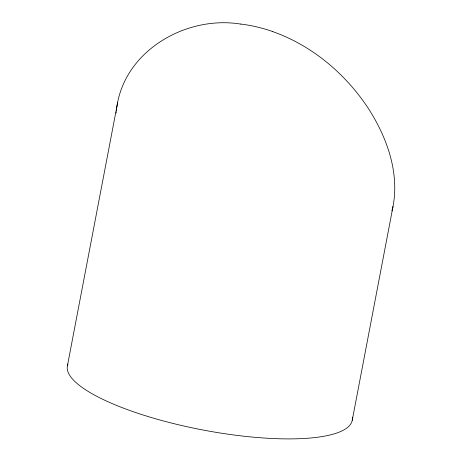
<?xml version="1.0" encoding="UTF-8"?>
<svg xmlns="http://www.w3.org/2000/svg" width="462" height="462" viewBox="0 0 462 462"><rect width="100%" height="100%" fill="white"/><g stroke="black" fill="none" stroke-linecap="round" stroke-linejoin="round"><path stroke-width="0.69" d="M116.072 113.08L116.228 111.787M116.384 110.493L116.62 108.553M352.235 420.351L393.012 206.497C399.618 171.8 386.532 136.4 367.787 107.582C344.912 73.192 311.509 45.218 272.332 31.468M116.701 107.906C124.255 50.612 186.33 15.148 240.794 24.099M67.406 365.864L117.619 102.749M391.955 210.897L393.012 206.497M352.339 417.111A144.999 37.526 10.8 0 1 204.903 430.37A144.999 37.526 10.8 0 1 67.972 363.998M240.783 24.059A92.897 53.973 19.4 0 1 272.349 31.428"/></g></svg>
